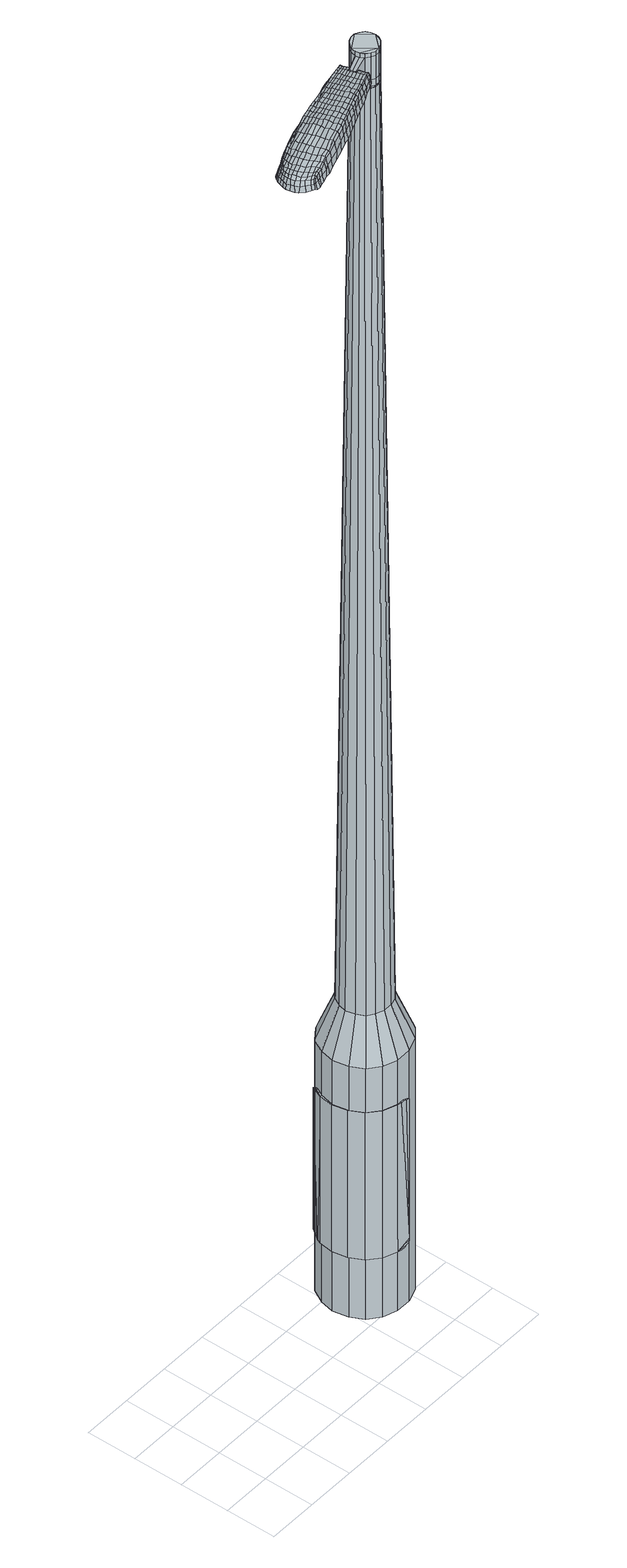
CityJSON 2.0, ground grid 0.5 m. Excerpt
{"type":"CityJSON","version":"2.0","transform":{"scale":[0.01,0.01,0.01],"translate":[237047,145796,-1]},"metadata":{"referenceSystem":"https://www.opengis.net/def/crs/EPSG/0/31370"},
"CityObjects":{
"object1":{"type":"GenericCityObject","attributes":{"cluster":711,"mean_distance_to_centroid":0.103,"new_centroid_x":237049.38,"new_centroid_y":145796.88,"mean_distance_to_camera":49.76,"H1":30.94,"H2":30.63,"Z_final":111.25,"cluster2":63,"proj_x":237045.64,"proj_y":145786.41,"id_line":84807,"bearing_l":289.63,"distance":11.11,"orientation":"right","G_obj":199.63},"geometry":[{"type":"MultiSurface","lod":"2","boundaries":[[[0,1,2,3]],[[1,4,5,2]],[[4,6,7,5]],[[6,8,9,7]],[[8,10,11,9]],[[10,12,13,11]],[[12,14,15,13]],[[14,16,17,15]],[[16,18,19,17]],[[18,20,21,19]],[[20,22,23,21]],[[22,24,25,23]],[[24,26,27,25]],[[26,28,29,27]],[[28,30,31,29]],[[30,32,33,31]],[[32,34,35,33]],[[34,0,3,35]],[[36,37,38,39]],[[38,40,41,42]],[[41,43,42]],[[42,44,45,46]],[[45,47,46]],[[46,48,49,50]],[[49,51,50]],[[42,46,50,38]],[[50,52,39,38]],[[53,36,39]],[[2,5,7,35]],[[7,9,11,15]],[[11,13,15]],[[15,17,19,23]],[[19,21,23]],[[23,25,27,31]],[[27,29,31]],[[15,23,31,7]],[[31,33,35,7]],[[3,2,35]],[[1,0,54,55]],[[0,34,56,54]],[[34,32,57,56]],[[32,30,58,57]],[[30,28,59,58]],[[28,26,60,59]],[[26,24,61,60]],[[24,22,62,61]],[[22,20,63,62]],[[20,18,64,63]],[[18,16,65,64]],[[16,14,66,65]],[[14,12,67,66]],[[12,10,68,67]],[[10,8,69,68]],[[8,6,70,69]],[[6,4,71,70]],[[4,1,55,71]],[[55,54,72,73]],[[54,56,74,72]],[[56,57,75,74]],[[57,58,76,75]],[[58,59,77,76]],[[59,60,78,77]],[[60,61,79,78]],[[61,62,80,79]],[[62,63,81,80]],[[63,64,82,81]],[[64,65,83,82]],[[65,66,84,83]],[[66,67,85,84]],[[67,68,86,85]],[[68,69,87,86]],[[69,70,88,87]],[[70,71,89,88]],[[71,55,73,89]],[[90,91,92,93]],[[94,95,91,90]],[[75,96,95,94]],[[97,98,96,75]],[[99,100,98,97]],[[78,101,100,99]],[[102,103,101,78]],[[80,104,103,102]],[[81,105,104,80]],[[82,106,105,81]],[[83,107,106,82]],[[108,109,107,83]],[[110,111,109,108]],[[112,113,111,110]],[[87,114,113,112]],[[115,116,114,87]],[[117,118,116,115]],[[93,92,118,117]],[[119,120,121,122]],[[123,119,122,124]],[[125,123,124,126]],[[127,125,126,128]],[[129,127,128,130]],[[131,129,130,132]],[[133,131,132,134]],[[135,133,134,136]],[[137,135,136,138]],[[139,137,138,140]],[[141,139,140,142]],[[143,141,142,144]],[[145,143,144,146]],[[147,145,146,148]],[[149,147,148,150]],[[151,149,150,152]],[[73,72,90,93]],[[72,74,94,90]],[[74,75,94]],[[76,97,75]],[[76,77,99,97]],[[77,78,99]],[[79,102,78]],[[79,80,102]],[[84,108,83]],[[84,85,110,108]],[[85,86,112,110]],[[86,87,112]],[[88,115,87]],[[88,89,117,115]],[[89,73,93,117]],[[153,154,92,91]],[[154,155,118,92]],[[155,156,116,118]],[[156,114,116]],[[157,113,114]],[[157,158,111,113]],[[158,159,109,111]],[[159,107,109]],[[160,103,104]],[[160,101,103]],[[161,100,101]],[[161,162,98,100]],[[162,96,98]],[[163,95,96]],[[163,153,91,95]],[[39,52,151,164]],[[154,153,165,152]],[[53,39,164,120]],[[153,163,121,165]],[[36,53,120,119]],[[163,96,122,121]],[[37,36,119,123]],[[96,162,124,122]],[[38,37,123,125]],[[162,161,126,124]],[[40,38,125,127]],[[161,101,128,126]],[[41,40,127,129]],[[101,160,130,128]],[[43,41,129,131]],[[160,104,132,130]],[[42,43,131,133]],[[104,105,134,132]],[[44,42,133,135]],[[105,106,136,134]],[[45,44,135,137]],[[106,107,138,136]],[[47,45,137,139]],[[107,159,140,138]],[[46,47,139,141]],[[159,158,142,140]],[[48,46,141,143]],[[158,157,144,142]],[[49,48,143,145]],[[157,114,146,144]],[[51,49,145,147]],[[114,156,148,146]],[[50,51,147,149]],[[156,155,150,148]],[[52,50,149,151]],[[155,154,152,150]],[[151,152,166,167]],[[152,165,168,166]],[[165,121,169,168]],[[121,120,170,169]],[[120,164,171,170]],[[164,151,167,171]],[[172,173,174,175]],[[176,172,175,177]],[[172,176,178,179]],[[173,172,179,180]],[[181,182,183,184]],[[185,181,184,186]],[[181,185,187,188]],[[182,181,188,189]],[[190,191,192,193]],[[194,190,193,195]],[[190,194,196,197]],[[191,190,197,198]],[[199,200,201,202]],[[203,199,202,204]],[[199,203,205,206]],[[200,199,206,207]],[[208,209,210,211]],[[212,208,211,213]],[[208,212,214,215]],[[209,208,215,216]],[[217,218,219,220]],[[221,217,220,222]],[[217,221,223,224]],[[218,217,224,225]],[[226,227,228,229]],[[218,226,229,219]],[[226,218,225,230]],[[227,226,230,231]],[[232,233,234,235]],[[227,232,235,228]],[[232,227,231,236]],[[233,232,236,237]],[[238,176,177,239]],[[233,238,239,234]],[[238,233,237,240]],[[176,238,240,178]],[[241,242,243,244]],[[245,241,244,246]],[[241,245,247,248]],[[242,241,248,249]],[[250,251,252,253]],[[242,250,253,243]],[[250,242,249,254]],[[251,250,254,255]],[[256,257,258,259]],[[251,256,259,252]],[[256,251,255,260]],[[257,256,260,261]],[[262,263,264,265]],[[257,262,265,258]],[[262,257,261,266]],[[263,262,266,267]],[[268,173,180,269]],[[263,268,269,264]],[[268,263,267,270]],[[173,268,270,174]],[[271,272,273,274]],[[275,271,274,276]],[[271,275,277,278]],[[272,271,278,279]],[[280,281,282,283]],[[272,280,283,273]],[[280,272,279,284]],[[281,280,284,285]],[[286,287,288,289]],[[281,286,289,282]],[[286,281,285,290]],[[287,286,290,291]],[[292,185,186,293]],[[287,292,293,288]],[[292,287,291,294]],[[185,292,294,187]],[[295,296,297,298]],[[299,295,298,300]],[[295,299,301,302]],[[296,295,302,303]],[[304,305,306,307]],[[296,304,307,297]],[[304,296,303,308]],[[305,304,308,309]],[[310,311,312,313]],[[305,310,313,306]],[[310,305,309,314]],[[311,310,314,315]],[[316,317,318,319]],[[311,316,319,312]],[[316,311,315,320]],[[317,316,320,321]],[[322,182,189,323]],[[317,322,323,318]],[[322,317,321,324]],[[182,322,324,183]],[[325,211,210,326]],[[327,325,326,328]],[[325,327,329,330]],[[211,325,330,213]],[[331,327,328,332]],[[333,331,332,334]],[[331,333,335,336]],[[327,331,336,329]],[[337,333,334,338]],[[339,337,338,340]],[[337,339,341,342]],[[333,337,342,335]],[[343,339,340,344]],[[345,343,344,346]],[[343,345,347,348]],[[339,343,348,341]],[[349,345,346,350]],[[200,349,350,201]],[[349,200,207,351]],[[345,349,351,347]],[[352,353,198,197]],[[354,352,197,196]],[[352,354,355,356]],[[353,352,356,357]],[[358,359,357,356]],[[360,358,356,355]],[[358,360,361,362]],[[359,358,362,363]],[[364,365,363,362]],[[366,364,362,361]],[[364,366,367,368]],[[365,364,368,369]],[[370,371,369,368]],[[372,370,368,367]],[[370,372,205,203]],[[371,370,203,204]],[[373,374,375,376]],[[275,373,376,277]],[[373,275,276,377]],[[374,373,377,378]],[[379,194,195,380]],[[374,379,380,375]],[[379,374,378,381]],[[194,379,381,196]],[[382,383,384,385]],[[221,382,385,223]],[[382,221,222,386]],[[383,382,386,387]],[[388,389,390,391]],[[383,388,391,384]],[[388,383,387,392]],[[389,388,392,393]],[[394,191,198,395]],[[389,394,395,390]],[[394,389,393,396]],[[191,394,396,192]],[[397,398,399,400]],[[179,397,400,180]],[[397,179,178,401]],[[398,397,401,402]],[[403,404,405,406]],[[398,403,406,399]],[[403,398,402,407]],[[404,403,407,408]],[[409,202,201,410]],[[404,409,410,405]],[[409,404,408,411]],[[202,409,411,204]],[[412,413,414,415]],[[184,412,415,186]],[[412,184,183,416]],[[413,412,416,417]],[[418,206,205,419]],[[413,418,419,414]],[[418,413,417,420]],[[206,418,420,207]],[[421,422,423,424]],[[299,421,424,301]],[[421,299,300,425]],[[422,421,425,426]],[[427,212,213,428]],[[422,427,428,423]],[[427,422,426,429]],[[212,427,429,214]],[[430,431,432,433]],[[245,430,433,247]],[[430,245,246,434]],[[431,430,434,435]],[[436,437,438,439]],[[431,436,439,432]],[[436,431,435,440]],[[437,436,440,441]],[[442,209,216,443]],[[437,442,443,438]],[[442,437,441,444]],[[209,442,444,210]],[[445,446,435,434]],[[244,445,434,246]],[[445,244,243,447]],[[446,445,447,448]],[[449,450,441,440]],[[446,449,440,435]],[[449,446,448,451]],[[450,449,451,452]],[[453,326,210,444]],[[450,453,444,441]],[[453,450,452,454]],[[326,453,454,328]],[[455,456,457,458]],[[302,455,458,303]],[[455,302,301,424]],[[456,455,424,423]],[[459,330,329,460]],[[456,459,460,457]],[[459,456,423,428]],[[330,459,428,213]],[[461,462,448,447]],[[253,461,447,243]],[[461,253,252,463]],[[462,461,463,464]],[[465,466,452,451]],[[462,465,451,448]],[[465,462,464,467]],[[466,465,467,468]],[[469,332,328,454]],[[466,469,454,452]],[[469,466,468,470]],[[332,469,470,334]],[[471,472,473,474]],[[308,471,474,309]],[[471,308,303,458]],[[472,471,458,457]],[[475,336,335,476]],[[472,475,476,473]],[[475,472,457,460]],[[336,475,460,329]],[[477,478,464,463]],[[259,477,463,252]],[[477,259,258,479]],[[478,477,479,480]],[[481,482,468,467]],[[478,481,467,464]],[[481,478,480,483]],[[482,481,483,484]],[[485,338,334,470]],[[482,485,470,468]],[[485,482,484,486]],[[338,485,486,340]],[[487,488,489,490]],[[314,487,490,315]],[[487,314,309,474]],[[488,487,474,473]],[[491,342,341,492]],[[488,491,492,489]],[[491,488,473,476]],[[342,491,476,335]],[[493,494,480,479]],[[265,493,479,258]],[[493,265,264,495]],[[494,493,495,496]],[[497,498,484,483]],[[494,497,483,480]],[[497,494,496,499]],[[498,497,499,500]],[[501,344,340,486]],[[498,501,486,484]],[[501,498,500,502]],[[344,501,502,346]],[[503,504,505,506]],[[320,503,506,321]],[[503,320,315,490]],[[504,503,490,489]],[[507,348,347,508]],[[504,507,508,505]],[[507,504,489,492]],[[348,507,492,341]],[[509,510,496,495]],[[269,509,495,264]],[[509,269,180,400]],[[510,509,400,399]],[[511,512,500,499]],[[510,511,499,496]],[[511,510,399,406]],[[512,511,406,405]],[[513,350,346,502]],[[512,513,502,500]],[[513,512,405,410]],[[350,513,410,201]],[[514,515,417,416]],[[324,514,416,183]],[[514,324,321,506]],[[515,514,506,505]],[[516,351,207,420]],[[515,516,420,417]],[[516,515,505,508]],[[351,516,508,347]],[[517,518,378,377]],[[274,517,377,276]],[[517,274,273,519]],[[518,517,519,520]],[[521,354,196,381]],[[518,521,381,378]],[[521,518,520,522]],[[354,521,522,355]],[[523,524,525,526]],[[224,523,526,225]],[[523,224,223,385]],[[524,523,385,384]],[[527,528,529,530]],[[524,527,530,525]],[[527,524,384,391]],[[528,527,391,390]],[[531,353,357,532]],[[528,531,532,529]],[[531,528,390,395]],[[353,531,395,198]],[[533,534,520,519]],[[283,533,519,273]],[[533,283,282,535]],[[534,533,535,536]],[[537,360,355,522]],[[534,537,522,520]],[[537,534,536,538]],[[360,537,538,361]],[[539,540,541,542]],[[230,539,542,231]],[[539,230,225,526]],[[540,539,526,525]],[[543,544,545,546]],[[540,543,546,541]],[[543,540,525,530]],[[544,543,530,529]],[[547,359,363,548]],[[544,547,548,545]],[[547,544,529,532]],[[359,547,532,357]],[[549,550,536,535]],[[289,549,535,282]],[[549,289,288,551]],[[550,549,551,552]],[[553,366,361,538]],[[550,553,538,536]],[[553,550,552,554]],[[366,553,554,367]],[[555,556,557,558]],[[236,555,558,237]],[[555,236,231,542]],[[556,555,542,541]],[[559,560,561,562]],[[556,559,562,557]],[[559,556,541,546]],[[560,559,546,545]],[[563,365,369,564]],[[560,563,564,561]],[[563,560,545,548]],[[365,563,548,363]],[[565,566,552,551]],[[293,565,551,288]],[[565,293,186,415]],[[566,565,415,414]],[[567,372,367,554]],[[566,567,554,552]],[[567,566,414,419]],[[372,567,419,205]],[[568,569,402,401]],[[240,568,401,178]],[[568,240,237,558]],[[569,568,558,557]],[[570,571,408,407]],[[569,570,407,402]],[[570,569,557,562]],[[571,570,562,561]],[[572,371,204,411]],[[571,572,411,408]],[[572,571,561,564]],[[371,572,564,369]],[[573,574,575,576]],[[576,575,577,578]],[[579,577,575,580]],[[580,575,574,581]],[[582,583,584,585]],[[585,584,586,587]],[[588,586,584,589]],[[589,584,583,590]],[[591,592,593,594]],[[594,593,595,596]],[[597,595,593,598]],[[598,593,592,599]],[[600,601,602,603]],[[603,602,604,605]],[[606,604,602,607]],[[607,602,601,608]],[[609,610,611,612]],[[612,611,613,614]],[[615,613,611,616]],[[616,611,610,617]],[[618,619,620,621]],[[621,620,622,623]],[[624,622,620,625]],[[625,620,619,626]],[[627,628,629,630]],[[630,629,619,618]],[[626,619,629,631]],[[631,629,628,632]],[[633,634,635,636]],[[636,635,628,627]],[[632,628,635,637]],[[637,635,634,638]],[[578,577,639,640]],[[640,639,634,633]],[[638,634,639,641]],[[641,639,577,579]],[[642,643,644,645]],[[645,644,646,647]],[[648,646,644,649]],[[649,644,643,650]],[[651,652,653,654]],[[654,653,643,642]],[[650,643,653,655]],[[655,653,652,656]],[[657,658,659,660]],[[660,659,652,651]],[[656,652,659,661]],[[661,659,658,662]],[[663,664,665,666]],[[666,665,658,657]],[[662,658,665,667]],[[667,665,664,668]],[[581,574,669,670]],[[670,669,664,663]],[[668,664,669,671]],[[671,669,574,573]],[[672,673,674,675]],[[675,674,676,677]],[[678,676,674,679]],[[679,674,673,680]],[[681,682,683,684]],[[684,683,673,672]],[[680,673,683,685]],[[685,683,682,686]],[[687,688,689,690]],[[690,689,682,681]],[[686,682,689,691]],[[691,689,688,692]],[[587,586,693,694]],[[694,693,688,687]],[[692,688,693,695]],[[695,693,586,588]],[[696,697,698,699]],[[699,698,700,701]],[[702,700,698,703]],[[703,698,697,704]],[[705,706,707,708]],[[708,707,697,696]],[[704,697,707,709]],[[709,707,706,710]],[[711,712,713,714]],[[714,713,706,705]],[[710,706,713,715]],[[715,713,712,716]],[[717,718,719,720]],[[720,719,712,711]],[[716,712,719,721]],[[721,719,718,722]],[[590,583,723,724]],[[724,723,718,717]],[[722,718,723,725]],[[725,723,583,582]],[[609,612,726,727]],[[727,726,728,729]],[[730,728,726,731]],[[731,726,612,614]],[[729,728,732,733]],[[733,732,734,735]],[[736,734,732,737]],[[737,732,728,730]],[[735,734,738,739]],[[739,738,740,741]],[[742,740,738,743]],[[743,738,734,736]],[[741,740,744,745]],[[745,744,746,747]],[[748,746,744,749]],[[749,744,740,742]],[[747,746,750,751]],[[751,750,601,600]],[[608,601,750,752]],[[752,750,746,748]],[[599,753,754,598]],[[598,754,755,597]],[[756,755,754,757]],[[757,754,753,758]],[[758,759,760,757]],[[757,760,761,756]],[[762,761,760,763]],[[763,760,759,764]],[[764,765,766,763]],[[763,766,767,762]],[[768,767,766,769]],[[769,766,765,770]],[[770,771,772,769]],[[769,772,773,768]],[[606,773,772,604]],[[604,772,771,605]],[[774,775,776,777]],[[777,776,676,678]],[[677,676,776,778]],[[778,776,775,779]],[[596,595,780,781]],[[781,780,775,774]],[[779,775,780,782]],[[782,780,595,597]],[[783,784,785,786]],[[786,785,622,624]],[[623,622,785,787]],[[787,785,784,788]],[[789,790,791,792]],[[792,791,784,783]],[[788,784,791,793]],[[793,791,790,794]],[[599,592,795,796]],[[796,795,790,789]],[[794,790,795,797]],[[797,795,592,591]],[[798,799,800,801]],[[801,800,580,581]],[[579,580,800,802]],[[802,800,799,803]],[[804,805,806,807]],[[807,806,799,798]],[[803,799,806,808]],[[808,806,805,809]],[[600,603,810,811]],[[811,810,805,804]],[[809,805,810,812]],[[812,810,603,605]],[[813,814,815,816]],[[816,815,585,587]],[[582,585,815,817]],[[817,815,814,818]],[[606,607,819,820]],[[820,819,814,813]],[[818,814,819,821]],[[821,819,607,608]],[[822,823,824,825]],[[825,824,700,702]],[[701,700,824,826]],[[826,824,823,827]],[[614,613,828,829]],[[829,828,823,822]],[[827,823,828,830]],[[830,828,613,615]],[[831,832,833,834]],[[834,833,646,648]],[[647,646,833,835]],[[833,832,835]],[[836,837,838,839]],[[839,838,832,831]],[[835,832,838,840]],[[840,838,837,841]],[[617,610,842,843]],[[843,842,837,836]],[[841,837,842,844]],[[844,842,610,609]],[[845,846,835]],[[835,846,645,647]],[[642,645,846,847]],[[847,846,845,848]],[[841,849,850,840]],[[840,850,845,835]],[[848,845,850,851]],[[851,850,849,852]],[[609,727,167,844]],[[844,167,849,841]],[[852,849,167,853]],[[853,167,727,729]],[[854,855,856,857]],[[857,856,703,704]],[[702,703,856,825]],[[825,856,855,822]],[[730,731,858,859]],[[859,858,855,854]],[[822,855,858,829]],[[829,858,731,614]],[[848,860,847]],[[847,860,654,642]],[[651,654,860,861]],[[861,860,862]],[[852,863,864,851]],[[851,864,860,848]],[[862,860,864,865]],[[865,864,863,866]],[[729,733,867,853]],[[853,867,863,852]],[[866,863,867,868]],[[868,867,733,735]],[[869,870,871,872]],[[872,871,709,710]],[[704,709,871,857]],[[857,871,870,854]],[[736,737,873,874]],[[874,873,870,869]],[[854,870,873,859]],[[859,873,737,730]],[[862,875,876,861]],[[861,876,660,651]],[[657,660,876,877]],[[877,876,875,878]],[[866,879,880,865]],[[865,880,875,862]],[[878,875,880,881]],[[881,880,879,882]],[[735,739,883,868]],[[868,883,879,866]],[[882,879,883,884]],[[884,883,739,741]],[[885,886,887,888]],[[888,887,715,716]],[[710,715,887,872]],[[872,887,886,869]],[[742,743,889,890]],[[890,889,886,885]],[[869,886,889,874]],[[874,889,743,736]],[[878,891,892,877]],[[877,892,666,657]],[[663,666,892,893]],[[893,892,891,894]],[[882,895,896,881]],[[881,896,891,878]],[[894,891,896,897]],[[897,896,895,898]],[[741,745,899,884]],[[884,899,895,882]],[[898,895,899,900]],[[900,899,745,747]],[[901,902,903,904]],[[904,903,721,722]],[[716,721,903,888]],[[888,903,902,885]],[[748,749,905,906]],[[906,905,902,901]],[[885,902,905,890]],[[890,905,749,742]],[[894,907,908,893]],[[893,908,670,663]],[[581,670,908,801]],[[801,908,907,798]],[[898,909,910,897]],[[897,910,907,894]],[[798,907,910,807]],[[807,910,909,804]],[[747,751,911,900]],[[900,911,909,898]],[[804,909,911,811]],[[811,911,751,600]],[[818,912,913,817]],[[817,913,725,582]],[[722,725,913,904]],[[904,913,912,901]],[[608,752,914,821]],[[821,914,912,818]],[[901,912,914,906]],[[906,914,752,748]],[[779,915,916,778]],[[778,916,675,677]],[[672,675,916,917]],[[917,916,915,918]],[[597,755,919,782]],[[782,919,915,779]],[[918,915,919,920]],[[920,919,755,756]],[[921,922,923,924]],[[924,923,625,626]],[[624,625,923,786]],[[786,923,922,783]],[[925,926,927,928]],[[928,927,922,921]],[[783,922,927,792]],[[792,927,926,789]],[[758,753,929,930]],[[930,929,926,925]],[[789,926,929,796]],[[796,929,753,599]],[[918,931,932,917]],[[917,932,684,672]],[[681,684,932,933]],[[933,932,931,934]],[[756,761,935,920]],[[920,935,931,918]],[[934,931,935,936]],[[936,935,761,762]],[[937,938,939,940]],[[940,939,631,632]],[[626,631,939,924]],[[924,939,938,921]],[[941,942,943,944]],[[944,943,938,937]],[[921,938,943,928]],[[928,943,942,925]],[[764,759,945,946]],[[946,945,942,941]],[[925,942,945,930]],[[930,945,759,758]],[[934,947,948,933]],[[933,948,690,681]],[[687,690,948,949]],[[949,948,947,950]],[[762,767,951,936]],[[936,951,947,934]],[[950,947,951,952]],[[952,951,767,768]],[[953,954,955,956]],[[956,955,637,638]],[[632,637,955,940]],[[940,955,954,937]],[[957,958,959,960]],[[960,959,954,953]],[[937,954,959,944]],[[944,959,958,941]],[[770,765,961,962]],[[962,961,958,957]],[[941,958,961,946]],[[946,961,765,764]],[[950,963,964,949]],[[949,964,694,687]],[[587,694,964,816]],[[816,964,963,813]],[[768,773,965,952]],[[952,965,963,950]],[[813,963,965,820]],[[820,965,773,606]],[[803,966,967,802]],[[802,967,641,579]],[[638,641,967,956]],[[956,967,966,953]],[[809,968,969,808]],[[808,969,966,803]],[[953,966,969,960]],[[960,969,968,957]],[[605,771,970,812]],[[812,970,968,809]],[[957,968,970,962]],[[962,970,771,770]],[[573,576,175,174]],[[576,578,177,175]],[[588,589,188,187]],[[589,590,189,188]],[[591,594,193,192]],[[594,596,195,193]],[[615,616,215,214]],[[616,617,216,215]],[[618,621,220,219]],[[621,623,222,220]],[[627,630,229,228]],[[630,618,219,229]],[[633,636,235,234]],[[636,627,228,235]],[[578,640,239,177]],[[640,633,234,239]],[[648,649,248,247]],[[649,650,249,248]],[[650,655,254,249]],[[655,656,255,254]],[[656,661,260,255]],[[661,662,261,260]],[[662,667,266,261]],[[667,668,267,266]],[[668,671,270,267]],[[671,573,174,270]],[[678,679,278,277]],[[679,680,279,278]],[[680,685,284,279]],[[685,686,285,284]],[[686,691,290,285]],[[691,692,291,290]],[[692,695,294,291]],[[695,588,187,294]],[[696,699,298,297]],[[699,701,300,298]],[[705,708,307,306]],[[708,696,297,307]],[[711,714,313,312]],[[714,705,306,313]],[[717,720,319,318]],[[720,711,312,319]],[[590,724,323,189]],[[724,717,318,323]],[[774,777,376,375]],[[777,678,277,376]],[[596,781,380,195]],[[781,774,375,380]],[[623,787,386,222]],[[787,788,387,386]],[[788,793,392,387]],[[793,794,393,392]],[[794,797,396,393]],[[797,591,192,396]],[[701,826,425,300]],[[826,827,426,425]],[[827,830,429,426]],[[830,615,214,429]],[[831,834,433,432]],[[834,648,247,433]],[[836,839,439,438]],[[839,831,432,439]],[[617,843,443,216]],[[843,836,438,443]],[[971,972,973,974]],[[975,976,974,973]],[[977,978,979,980]],[[981,982,983,984]],[[972,985,986,973]],[[987,975,973,986]],[[988,977,980,989]],[[990,991,982,981]],[[985,992,993,986]],[[993,994,987,986]],[[995,988,989,996]],[[997,991,990,998]],[[992,999,1000,993]],[[1000,1001,994,993]],[[1002,995,996,1003]],[[1004,997,998,1005]],[[1006,1007,1008,1009]],[[1010,1011,1007,1006]],[[1010,1012,1013,1011]],[[1012,1014,1015,1013]],[[1016,1017,1018,1019]],[[1020,1021,1017,1016]],[[1022,1023,1021,1020]],[[1024,1025,1023,1022]],[[1019,1008,1007,1016]],[[1016,1007,1011,1020]],[[1011,1013,1022,1020]],[[1013,1015,1024,1022]],[[980,979,976,975]],[[989,980,975,987]],[[994,996,989,987]],[[1001,1003,996,994]],[[981,984,978,977]],[[990,981,977,988]],[[998,990,988,995]],[[1005,998,995,1002]],[[982,1006,1009,983]],[[991,1010,1006,982]],[[1012,1010,991,997]],[[1014,1012,997,1004]],[[1026,1027,1028,1029]],[[1028,1030,1031,1032]],[[1028,1032,1033,1034]],[[1028,1034,1029]],[[1035,1026,1029,1036]],[[1037,1036,1029,1038]],[[1039,1038,1029]],[[1040,1028,1027,1041]],[[1042,1040,1041,1043]],[[1044,1042,1043,1045]],[[1046,1044,1045,1047]],[[1048,1046,1047,1049]],[[1049,1050,1051,1052]],[[1049,1052,1053,1054]],[[1049,1054,1055,1056]],[[1055,1057,1058,1059]],[[1055,1059,1060,1061]],[[1055,1061,1056]],[[1049,1056,1048]],[[1062,1063,1027,1026]],[[1064,1065,1030,1028]],[[1066,1067,1039,1029]],[[1063,1068,1041,1027]],[[1069,1064,1028,1040]],[[1068,1070,1043,1041]],[[1071,1069,1040,1042]],[[1070,1072,1045,1043]],[[1073,1071,1042,1044]],[[1072,1074,1047,1045]],[[1075,1073,1044,1046]],[[1074,1076,1049,1047]],[[1077,1075,1046,1048]],[[1076,1078,1050,1049]],[[1079,1080,1057,1055]],[[1081,1077,1048,1056]],[[1051,1050,1078,1082]],[[1052,1051,1082,1083]],[[1053,1052,1083,1084]],[[1054,1053,1084,1085]],[[1055,1054,1085,1079]],[[1086,1062,1026,1035]],[[1087,1086,1035,1036]],[[1088,1087,1036,1037]],[[1089,1088,1037,1038]],[[1067,1089,1038,1039]],[[1031,1030,1065,1090]],[[1058,1057,1080,1091]],[[1032,1031,1090,1092]],[[1033,1032,1092,1093]],[[1034,1033,1093,1094]],[[1029,1034,1094,1066]],[[1059,1058,1091,1095]],[[1060,1059,1095,1096]],[[1061,1060,1096,1097]],[[1056,1061,1097,1081]]]}]}
},
"vertices":[
[197,71,384],[194,86,384],[194,86,96],[197,71,96],[197,100,384],[197,100,96],[204,113,384],[204,113,96],[216,122,384],[216,122,96],[230,127,384],[230,127,96],[244,127,384],[244,127,96],[258,122,384],[258,122,96],[269,112,384],[269,112,96],[277,100,384],[277,100,96],[279,85,384],[279,85,96],[276,71,384],[276,71,96],[269,58,384],[269,58,96],[258,49,384],[258,49,96],[244,44,384],[244,44,96],[229,44,384],[229,44,96],[215,49,384],[215,49,96],[204,58,384],[204,58,96],[230,74,1524],[234,72,1524],[239,72,1524],[224,81,1524],[243,74,1524],[247,77,1524],[250,85,1524],[249,81,1524],[249,90,1524],[247,94,1524],[239,99,1524],[243,97,1524],[234,99,1524],[230,97,1524],[224,90,1524],[226,94,1524],[223,85,1524],[226,77,1524],[213,77,429],[211,86,429],[217,69,429],[224,64,429],[232,61,429],[241,61,429],[249,63,429],[256,69,429],[260,77,429],[262,85,429],[260,94,429],[256,101,429],[249,107,429],[241,110,429],[232,110,429],[224,107,429],[217,102,429],[213,94,429],[224,81,1483],[223,85,1483],[226,77,1483],[230,74,1483],[234,72,1483],[239,72,1483],[243,74,1483],[247,77,1483],[249,81,1483],[250,85,1483],[249,90,1483],[247,94,1483],[243,97,1483],[239,99,1483],[234,99,1483],[230,97,1483],[226,94,1483],[224,90,1483],[225,81,1483],[225,81,1485],[224,85,1485],[224,85,1483],[227,77,1483],[227,77,1485],[230,74,1485],[234,73,1483],[234,73,1485],[239,73,1483],[239,73,1485],[243,74,1485],[246,77,1483],[246,77,1485],[249,81,1485],[250,85,1485],[249,90,1485],[247,94,1485],[243,96,1483],[243,96,1485],[239,98,1483],[239,98,1485],[235,98,1483],[235,98,1485],[230,97,1485],[227,94,1483],[227,94,1485],[225,90,1483],[225,90,1485],[230,74,1519],[226,77,1519],[226,77,1493],[230,74,1493],[234,72,1519],[234,72,1493],[239,72,1519],[239,72,1493],[243,74,1519],[243,74,1493],[247,77,1519],[247,77,1493],[249,81,1519],[249,81,1493],[250,85,1519],[250,85,1493],[249,90,1519],[249,90,1493],[247,94,1519],[247,94,1493],[243,97,1519],[243,97,1493],[239,99,1519],[239,99,1493],[234,99,1519],[234,99,1493],[230,97,1519],[230,97,1493],[226,94,1519],[226,94,1493],[224,90,1519],[224,90,1493],[223,85,1519],[223,85,1493],[224,81,1485],[223,85,1485],[224,90,1485],[226,94,1485],[234,99,1485],[239,99,1485],[243,97,1485],[247,77,1485],[239,72,1485],[234,72,1485],[226,77,1485],[224,81,1519],[224,81,1493],[205,78,1513],[205,78,1518],[206,75,1513],[207,72,1513],[207,72,1518],[206,75,1518],[130,68,1519],[137,70,1518],[135,71,1509],[128,69,1510],[122,65,1519],[120,66,1510],[123,64,1526],[131,67,1525],[138,69,1525],[143,32,1519],[149,34,1518],[150,36,1525],[143,33,1525],[135,29,1519],[135,30,1526],[134,27,1510],[142,30,1510],[149,32,1509],[68,24,1519],[67,27,1519],[66,27,1513],[67,23,1513],[70,20,1519],[69,20,1513],[72,21,1524],[69,24,1524],[68,28,1524],[138,49,1530],[144,51,1529],[143,54,1529],[136,52,1530],[129,45,1531],[128,49,1531],[130,42,1530],[139,45,1530],[146,48,1529],[213,76,1512],[213,78,1512],[211,78,1517],[212,75,1517],[214,73,1512],[213,73,1517],[214,72,1506],[213,75,1506],[212,78,1506],[75,47,1519],[78,48,1519],[76,49,1512],[73,48,1512],[73,46,1518],[71,46,1512],[74,45,1522],[75,46,1523],[78,47,1524],[82,50,1519],[87,53,1519],[86,54,1512],[81,51,1512],[83,49,1524],[88,52,1525],[93,55,1519],[100,58,1519],[98,59,1511],[91,56,1511],[94,54,1526],[101,57,1526],[111,62,1519],[109,63,1510],[112,61,1526],[201,89,1513],[194,87,1513],[195,86,1518],[202,88,1517],[206,90,1512],[206,89,1516],[205,91,1506],[200,90,1507],[192,88,1507],[186,85,1514],[179,83,1515],[180,82,1520],[188,84,1519],[185,86,1507],[178,83,1507],[172,81,1515],[165,78,1516],[166,77,1522],[173,80,1521],[170,81,1508],[163,79,1508],[158,76,1517],[151,74,1517],[152,73,1524],[159,75,1523],[156,77,1508],[149,75,1509],[144,72,1518],[145,71,1524],[142,73,1509],[86,13,1519],[89,14,1519],[89,15,1524],[86,14,1523],[83,13,1518],[84,14,1522],[83,11,1512],[86,11,1512],[89,12,1512],[94,15,1519],[100,16,1519],[100,18,1525],[94,16,1524],[93,13,1512],[99,15,1512],[105,18,1519],[113,21,1519],[113,22,1526],[105,20,1526],[105,16,1511],[112,19,1511],[124,24,1519],[124,26,1526],[123,23,1510],[211,60,1513],[204,57,1513],[203,56,1507],[210,59,1507],[216,63,1512],[216,62,1506],[215,63,1516],[211,62,1517],[204,59,1518],[197,54,1514],[190,51,1515],[190,50,1507],[197,53,1507],[197,56,1519],[190,53,1520],[183,49,1515],[176,46,1516],[176,44,1508],[183,47,1508],[184,50,1521],[177,47,1522],[170,43,1517],[163,40,1517],[162,38,1509],[169,41,1508],[170,44,1523],[163,42,1524],[156,37,1518],[155,35,1509],[156,39,1524],[207,74,1519],[206,76,1519],[200,71,1520],[199,74,1520],[201,68,1520],[208,71,1519],[193,69,1522],[192,71,1522],[186,66,1523],[185,69,1523],[187,63,1523],[194,66,1521],[179,64,1524],[178,66,1524],[172,61,1525],[171,64,1525],[173,58,1525],[180,61,1524],[165,59,1526],[164,61,1526],[158,56,1527],[157,59,1527],[159,53,1527],[166,55,1526],[151,54,1528],[150,57,1528],[153,50,1528],[72,25,1527],[71,29,1527],[74,22,1526],[79,23,1527],[76,27,1528],[75,30,1528],[82,29,1529],[81,32,1529],[84,25,1528],[91,27,1530],[89,31,1530],[88,35,1530],[96,34,1531],[95,37,1531],[98,30,1530],[106,33,1531],[105,37,1531],[104,40,1531],[117,41,1531],[116,44,1531],[118,37,1531],[81,13,1518],[78,14,1519],[78,13,1513],[81,12,1513],[82,14,1523],[79,15,1523],[74,17,1519],[73,16,1513],[75,18,1524],[71,44,1518],[69,42,1518],[71,41,1523],[73,44,1523],[70,45,1513],[68,42,1513],[68,38,1519],[67,35,1519],[68,35,1524],[69,38,1523],[67,39,1513],[66,35,1513],[66,31,1519],[68,31,1524],[65,31,1513],[132,66,1528],[133,64,1528],[140,66,1528],[139,68,1527],[124,63,1528],[124,61,1529],[133,61,1529],[134,58,1530],[141,60,1529],[140,63,1528],[125,58,1529],[126,55,1530],[135,55,1530],[142,57,1529],[127,52,1531],[143,35,1528],[142,37,1529],[134,34,1529],[135,32,1528],[150,38,1527],[149,40,1528],[140,41,1529],[132,38,1530],[147,44,1528],[217,64,1512],[217,66,1512],[215,66,1517],[216,65,1517],[217,63,1506],[216,65,1506],[216,70,1512],[214,69,1517],[215,69,1506],[209,90,1512],[209,88,1512],[208,89,1506],[207,90,1506],[208,89,1517],[208,87,1517],[210,86,1512],[211,83,1512],[210,84,1506],[209,86,1506],[209,85,1517],[210,83,1517],[212,81,1512],[211,81,1506],[211,80,1517],[203,87,1519],[203,85,1519],[195,85,1520],[196,83,1520],[204,83,1519],[205,81,1519],[197,81,1520],[198,79,1520],[206,79,1519],[198,76,1520],[211,63,1519],[210,65,1519],[203,62,1520],[204,60,1520],[209,68,1519],[202,65,1520],[188,83,1521],[189,81,1521],[181,80,1522],[182,79,1522],[190,79,1521],[191,76,1521],[183,77,1522],[183,74,1523],[191,74,1522],[184,71,1523],[197,57,1521],[197,59,1521],[190,56,1522],[190,54,1522],[195,62,1521],[188,60,1522],[174,78,1523],[175,77,1523],[167,76,1524],[168,74,1524],[175,74,1523],[176,72,1524],[168,72,1525],[169,69,1525],[177,69,1524],[170,67,1525],[183,52,1523],[183,54,1523],[176,51,1524],[177,49,1524],[182,57,1524],[175,54,1525],[160,74,1525],[160,72,1525],[153,72,1526],[153,70,1526],[161,70,1526],[162,67,1526],[154,68,1527],[155,65,1527],[163,64,1526],[156,62,1527],[170,46,1525],[169,48,1525],[162,45,1526],[163,43,1526],[168,52,1526],[161,49,1527],[146,70,1527],[147,68,1527],[147,65,1527],[148,62,1528],[149,59,1528],[156,40,1527],[155,43,1527],[154,46,1528],[84,15,1525],[82,16,1525],[88,16,1526],[85,17,1526],[78,18,1526],[82,20,1527],[75,44,1525],[73,42,1525],[77,44,1526],[78,46,1525],[72,39,1525],[71,36,1526],[75,37,1527],[75,41,1526],[70,32,1526],[75,34,1527],[93,17,1526],[91,19,1527],[99,19,1527],[97,20,1528],[88,22,1528],[94,24,1529],[83,48,1526],[82,46,1527],[88,48,1528],[88,50,1527],[81,43,1527],[80,40,1528],[87,42,1529],[87,45,1528],[80,36,1528],[87,38,1530],[105,21,1528],[103,23,1529],[112,23,1528],[111,25,1529],[101,26,1529],[109,29,1530],[94,53,1528],[94,51,1528],[101,53,1529],[101,55,1528],[93,48,1529],[94,44,1530],[102,47,1530],[102,51,1530],[94,41,1530],[103,44,1531],[124,28,1529],[122,30,1529],[120,33,1530],[113,59,1528],[113,57,1529],[113,54,1530],[114,51,1530],[115,48,1531],[136,69,1509],[137,68,1518],[131,66,1518],[129,67,1509],[122,64,1519],[121,65,1510],[124,62,1525],[132,65,1525],[139,67,1525],[149,38,1525],[149,36,1518],[142,34,1518],[142,35,1525],[134,30,1519],[134,32,1525],[133,29,1510],[141,32,1509],[148,34,1509],[68,27,1513],[69,28,1519],[70,25,1519],[69,24,1513],[72,22,1519],[71,21,1513],[73,22,1524],[71,25,1524],[70,28,1524],[143,54,1528],[144,51,1528],[137,48,1529],[136,51,1529],[129,45,1529],[128,48,1529],[130,42,1529],[138,45,1529],[145,48,1528],[210,77,1516],[210,78,1512],[211,75,1512],[210,75,1516],[212,72,1512],[211,72,1516],[212,72,1506],[211,75,1506],[210,77,1506],[77,48,1512],[79,47,1519],[76,45,1518],[75,46,1512],[74,44,1518],[73,45,1512],[75,44,1522],[77,44,1523],[79,46,1523],[86,52,1512],[88,51,1519],[83,49,1519],[81,50,1512],[84,48,1524],[89,50,1525],[99,57,1511],[101,56,1519],[93,53,1519],[92,54,1511],[95,52,1525],[102,55,1526],[111,60,1519],[110,61,1510],[113,59,1526],[195,84,1518],[194,85,1513],[201,87,1513],[202,86,1517],[206,88,1512],[206,87,1515],[205,89,1506],[200,88,1506],[193,86,1507],[181,80,1520],[180,81,1514],[187,83,1514],[188,82,1519],[186,84,1507],[178,82,1507],[167,76,1522],[165,77,1516],[172,79,1515],[174,78,1521],[171,80,1508],[164,77,1508],[153,71,1523],[151,72,1517],[158,74,1516],[160,73,1522],[157,75,1508],[150,73,1508],[144,70,1517],[146,69,1524],[143,71,1509],[89,17,1523],[89,16,1519],[86,15,1518],[86,16,1523],[84,15,1518],[84,16,1522],[83,13,1512],[85,13,1512],[88,14,1512],[99,20,1525],[99,18,1519],[94,17,1519],[94,18,1524],[93,15,1512],[98,17,1512],[112,24,1526],[112,22,1519],[105,20,1519],[105,21,1525],[104,18,1511],[111,21,1511],[123,26,1519],[123,28,1526],[122,24,1510],[203,58,1507],[203,59,1513],[210,62,1513],[210,61,1506],[215,64,1512],[214,63,1506],[214,65,1515],[210,63,1517],[203,60,1518],[189,52,1507],[189,53,1514],[196,56,1514],[196,55,1507],[196,58,1519],[190,55,1520],[175,46,1508],[176,47,1516],[182,50,1515],[182,49,1508],[183,52,1521],[176,49,1522],[161,40,1508],[162,42,1517],[169,45,1516],[168,43,1508],[169,46,1522],[162,43,1523],[155,39,1517],[155,37,1509],[156,41,1524],[206,73,1518],[205,76,1518],[200,71,1519],[199,73,1519],[201,68,1519],[207,71,1518],[193,68,1520],[192,71,1520],[186,66,1521],[185,68,1521],[187,63,1521],[194,66,1520],[179,63,1523],[178,66,1523],[172,61,1524],[171,64,1524],[173,58,1524],[180,61,1523],[165,58,1525],[164,61,1525],[158,56,1526],[157,59,1526],[159,53,1526],[166,55,1525],[151,53,1527],[150,56,1527],[152,50,1527],[72,29,1526],[73,26,1526],[75,23,1525],[79,24,1526],[77,27,1526],[76,30,1526],[82,32,1528],[83,29,1528],[85,26,1527],[92,28,1528],[90,31,1529],[89,35,1529],[95,37,1530],[96,34,1530],[98,30,1529],[106,33,1530],[105,37,1530],[104,40,1530],[116,44,1530],[117,41,1530],[118,38,1530],[79,15,1513],[80,16,1518],[82,15,1518],[82,14,1512],[83,16,1523],[81,17,1523],[76,18,1519],[75,18,1513],[77,19,1523],[73,41,1523],[71,41,1518],[73,43,1518],[74,42,1523],[72,44,1512],[70,41,1512],[70,35,1523],[69,34,1519],[70,38,1519],[71,38,1523],[69,38,1513],[68,34,1513],[68,31,1519],[70,31,1524],[68,31,1513],[139,65,1527],[133,63,1527],[132,64,1527],[139,66,1526],[124,62,1527],[124,60,1528],[141,60,1528],[134,57,1528],[133,60,1528],[140,63,1527],[125,58,1528],[126,55,1529],[135,54,1529],[142,57,1528],[127,52,1529],[133,34,1528],[142,38,1527],[142,36,1527],[134,33,1527],[149,39,1526],[148,40,1527],[140,41,1528],[132,38,1528],[147,44,1527],[214,66,1516],[215,66,1512],[215,65,1512],[214,65,1516],[215,64,1506],[214,65,1506],[214,69,1512],[213,69,1516],[213,68,1506],[206,88,1506],[207,87,1512],[207,88,1512],[206,89,1506],[206,87,1516],[208,83,1506],[209,83,1512],[208,85,1512],[207,85,1506],[207,84,1516],[208,82,1516],[210,80,1512],[209,80,1506],[209,80,1516],[202,85,1518],[202,86,1518],[195,84,1519],[195,83,1519],[204,81,1518],[203,83,1518],[196,81,1519],[197,78,1519],[198,76,1519],[203,62,1519],[209,64,1518],[210,63,1518],[203,61,1519],[208,67,1518],[202,65,1519],[188,81,1520],[181,79,1521],[181,78,1521],[190,76,1520],[189,78,1520],[182,76,1521],[183,74,1521],[191,73,1520],[184,71,1521],[189,56,1521],[196,59,1520],[196,58,1520],[189,55,1521],[195,62,1520],[188,60,1521],[174,76,1522],[174,77,1522],[167,75,1523],[167,74,1523],[176,71,1522],[175,74,1522],[168,72,1523],[169,69,1524],[177,69,1523],[170,66,1524],[175,51,1523],[182,54,1522],[183,52,1522],[176,50,1523],[181,57,1522],[174,54,1523],[160,72,1524],[160,73,1524],[153,71,1525],[153,70,1525],[162,67,1525],[161,69,1524],[154,67,1525],[155,64,1526],[163,64,1525],[156,61,1526],[162,45,1525],[168,48,1524],[169,47,1524],[162,44,1525],[167,52,1524],[160,49,1525],[146,67,1526],[146,68,1526],[148,62,1527],[147,65,1526],[149,59,1527],[155,43,1526],[155,41,1526],[153,46,1526],[82,17,1524],[85,17,1524],[88,17,1525],[86,18,1525],[79,20,1525],[82,21,1525],[78,43,1525],[75,41,1524],[76,43,1524],[79,45,1525],[76,37,1526],[72,35,1525],[73,39,1524],[76,40,1525],[72,32,1525],[75,34,1526],[91,20,1526],[93,19,1526],[99,20,1526],[97,21,1527],[88,22,1526],[94,25,1527],[88,48,1527],[83,45,1526],[84,47,1526],[89,49,1526],[88,41,1528],[81,39,1527],[82,42,1526],[88,45,1527],[81,36,1527],[88,38,1528],[103,23,1527],[104,22,1527],[112,25,1527],[111,26,1528],[101,27,1528],[109,30,1529],[102,53,1528],[94,50,1527],[95,51,1527],[102,54,1527],[102,47,1529],[94,44,1529],[94,47,1528],[102,50,1528],[94,40,1529],[103,43,1530],[122,30,1528],[123,29,1528],[120,34,1529],[113,56,1528],[113,58,1528],[114,51,1529],[113,54,1529],[115,47,1530],[206,89,1508],[208,83,1508],[177,73,1509],[174,80,1509],[156,66,1510],[153,74,1510],[119,53,1512],[116,62,1512],[133,68,1511],[136,60,1511],[102,47,1513],[89,42,1514],[86,51,1514],[99,56,1513],[210,76,1508],[179,65,1509],[159,58,1510],[122,45,1512],[139,51,1511],[105,39,1513],[92,34,1514],[212,70,1508],[182,58,1509],[162,50,1510],[125,36,1512],[142,42,1511],[95,26,1514],[108,30,1513],[215,63,1508],[185,50,1509],[165,42,1510],[128,27,1512],[145,33,1511],[98,17,1514],[111,21,1513],[77,38,1514],[73,35,1514],[70,41,1514],[74,45,1514],[80,30,1514],[75,28,1514],[82,22,1514],[77,21,1514],[85,14,1514],[80,15,1514],[69,31,1515],[67,26,1515],[67,27,1515],[68,35,1515],[71,26,1515],[68,25,1515],[72,22,1515],[68,24,1515],[74,18,1515],[68,23,1515],[232,42,334],[228,43,334],[228,43,165],[242,42,171],[232,42,165],[236,42,165],[238,42,166],[241,42,167],[242,42,169],[236,42,334],[238,42,333],[241,42,332],[242,42,331],[242,42,328],[214,48,165],[214,48,334],[203,58,165],[203,58,334],[196,71,165],[196,71,334],[193,86,165],[193,86,334],[195,100,165],[195,100,334],[197,104,334],[199,107,334],[201,110,333],[202,112,332],[202,113,331],[202,113,328],[197,104,165],[202,113,171],[202,113,169],[202,112,167],[201,110,166],[199,107,165],[232,45,334],[228,45,334],[228,45,165],[232,45,165],[242,45,171],[242,45,328],[215,50,334],[215,50,165],[205,60,334],[205,60,165],[198,72,334],[198,72,165],[196,86,334],[196,86,165],[198,99,334],[198,99,165],[200,103,334],[205,112,328],[205,112,171],[200,103,165],[202,106,334],[203,108,333],[204,110,332],[205,111,331],[236,45,334],[238,45,333],[240,45,332],[242,45,331],[236,45,165],[205,111,169],[238,45,166],[240,45,167],[242,45,169],[204,110,167],[203,108,166],[202,106,165]
]}
